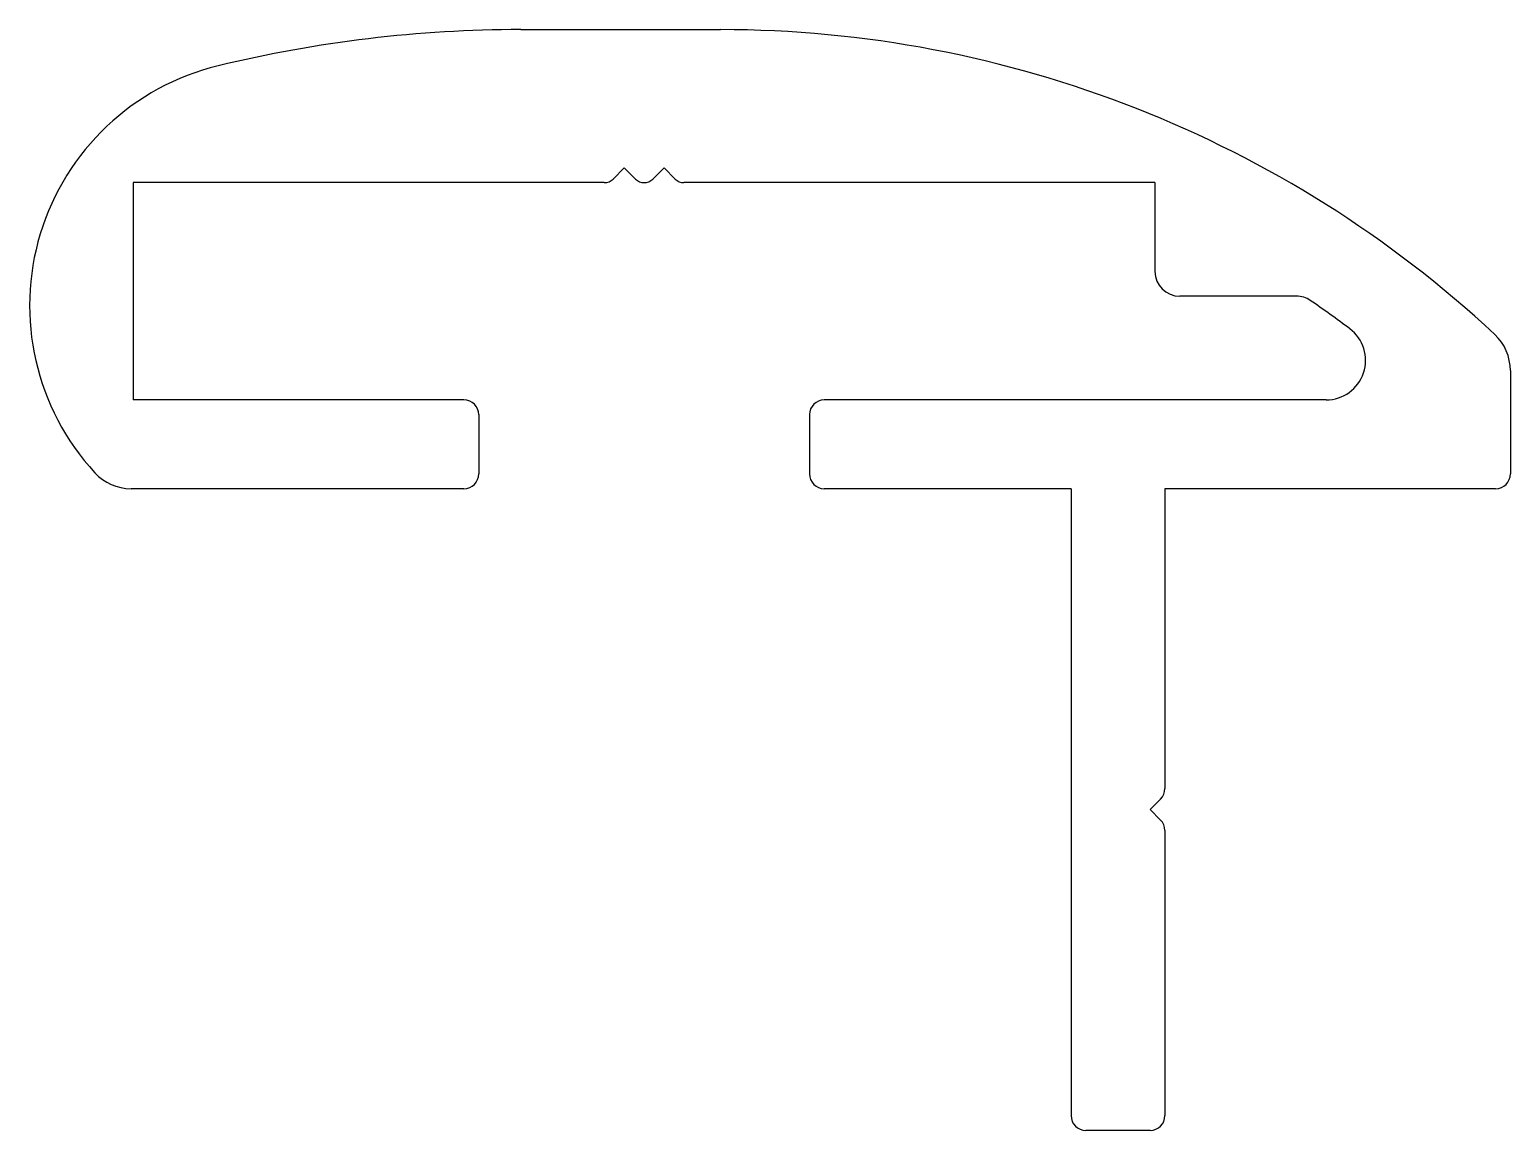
# Model space of a CAD drawing. Extents: x 1724 to 1754, y 2205.4 to 2227.7.
import ezdxf

# ---------------------------------------------------------------- set-up
doc = ezdxf.new("R2010")
doc.units = 0
doc.layers.get('0').update_dxf_attribs({"linetype": 'CONTINUOUS'})

msp = doc.modelspace()

# ---------------------------------------------------------------- linework, layer by layer
for p, q in [((1733.948, 2227.652), (1737.998, 2227.652)), ((1735.818, 2224.625), (1736.045, 2224.852)), ((1736.271, 2224.625), (1736.045, 2224.852)), ((1736.625, 2224.625), (1736.852, 2224.852)), ((1737.078, 2224.625), (1736.852, 2224.852)), ((1726.098, 2224.552), (1726.098, 2220.152)), ((1735.641, 2224.552), (1726.098, 2224.552)), ((1746.798, 2224.552), (1737.255, 2224.552)), ((1746.798, 2224.552), (1746.798, 2222.752)), ((1749.663, 2222.252), (1747.298, 2222.252)), ((1753.998, 2220.746), (1753.998, 2218.652)), ((1732.798, 2220.152), (1726.098, 2220.152)), ((1750.265, 2220.152), (1740.098, 2220.152)), ((1733.098, 2219.852), (1733.098, 2218.652)), ((1739.798, 2219.852), (1739.798, 2218.652)), ((1732.798, 2218.352), (1726.054, 2218.352)), ((1745.098, 2218.352), (1740.098, 2218.352)), ((1745.098, 2218.352), (1745.098, 2205.652)), ((1746.998, 2218.352), (1746.998, 2212.277)), ((1753.698, 2218.352), (1746.998, 2218.352)), ((1746.91, 2212.064), (1746.698, 2211.852)), ((1746.91, 2211.64), (1746.698, 2211.852)), ((1746.998, 2211.428), (1746.998, 2205.652)), ((1746.698, 2205.352), (1745.398, 2205.352))]:
    msp.add_line(p, q)
for centre, radius, start, end in [((1733.948, 2201.652), 26, 90, 103.6337), ((1737.998, 2204.652), 23, 47.0141, 90), ((1728.998, 2222.061), 5, 103.6337, 222.6149), ((1735.641, 2224.802), 0.25, 270, 315), ((1736.448, 2224.802), 0.25, 225, 315), ((1737.255, 2224.802), 0.25, 225, 270), ((1747.298, 2222.752), 0.5, 180, 270), ((1749.663, 2221.752), 0.5, 55.6988, 90), ((1737.998, 2204.652), 21.2, 53.0366, 55.6988), ((1750.265, 2220.952), 0.8, 270, 53.0366), ((1752.998, 2220.746), 1, 0, 47.0141), ((1732.798, 2219.852), 0.3, 0, 90), ((1740.098, 2219.852), 0.3, 90, 180), ((1726.054, 2219.352), 1, 222.6149, 270), ((1732.798, 2218.652), 0.3, 270, 360), ((1740.098, 2218.652), 0.3, 180, 270), ((1753.698, 2218.652), 0.3, 270, 0), ((1746.698, 2212.277), 0.3, 315, 360), ((1746.698, 2211.428), 0.3, 0, 45), ((1745.398, 2205.652), 0.3, 180, 270), ((1746.698, 2205.652), 0.3, 270, 360)]:
    msp.add_arc(centre, radius, start, end)

doc.saveas('drawing.dxf')
